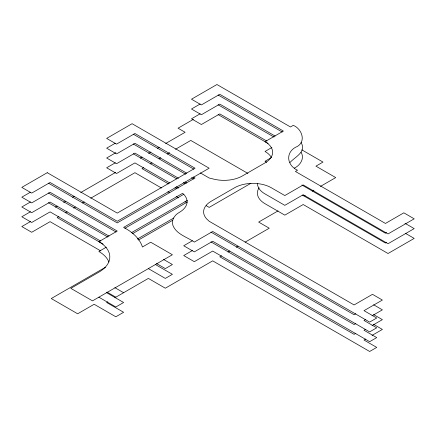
<?xml version="1.0" encoding="UTF-8"?>
<svg xmlns="http://www.w3.org/2000/svg" width="436" height="436" viewBox="0 0 436 436"><rect width="100%" height="100%" fill="white"/><g stroke="black" fill="none" stroke-linecap="round" stroke-linejoin="round"><path stroke-width="0.65" d="M289.945 162.552C294.998 156.791 306.726 152.186 301.085 142.474M294.305 168.127C300.099 165.506 304.862 158.388 301.085 152.273M30.476 192.172L21.8 197.181L31.697 202.898L50.08 192.281L117.251 231.064L98.868 241.675A37.327 21.549 0 0 1 98.868 272.157L70.823 288.349L92.503 300.862L172.394 254.738L150.714 242.22L142.43 246.999A59.917 34.591 0 0 0 123.601 227.396L182.597 193.333L183.578 194.178A25.997 15.009 0 0 1 179.447 212.299C174.863 214.719 171.07 220.017 172.901 225.341C176.378 234.383 187.137 237.004 194.314 242.084L212.697 231.472L369.657 322.09L376.726 318.008L364 310.661L382.383 300.05L372.486 294.333L354.103 304.944L209.16 221.265L207.1 219.352A25.997 15.009 0 0 1 211.231 201.236L234.563 187.763A25.997 15.009 0 0 1 271.328 187.763L284.812 195.551L303.194 184.935L388.04 233.919L414.2 218.818L403.829 212.828L385.446 223.445L295.417 171.468L297.543 170.242C286.12 164.982 285.324 151.178 297.641 146.305C306.345 140.686 301.483 128.647 293.297 125.339L290.469 126.974L216.937 84.519L191.486 99.212L201.383 104.929L219.766 94.318L283.4 131.056L265.017 141.667A25.997 15.009 0 0 1 265.017 162.895L242.394 175.953A25.997 15.009 0 0 1 214.06 179.207L209.16 177.997L200.337 172.901M115.322 143.188L106.646 148.196L116.543 153.913L134.926 143.297L186.772 173.234M30.476 201.972L21.8 206.98L31.697 212.692L50.08 202.081L109 236.094M115.9 152.649L106.646 157.995L116.543 163.707L134.926 153.096L178.526 178.27M200.162 104.002L191.486 109.011L201.383 114.728L219.766 104.111L275.149 136.087M30.476 211.765L21.8 216.774L31.697 222.491L50.08 211.88L100.749 241.13M115.322 162.781L106.646 167.789L116.543 173.506L134.926 162.895L169.686 182.962M200.162 113.796L191.486 118.81L201.383 124.522L219.766 113.91L266.903 141.122M193.371 119.355L178.052 128.195L185.126 132.277L165.664 143.509M30.645 221.466L21.8 226.573L31.697 232.284L50.08 221.673L100.749 250.929M55.41 207.171L57.176 206.146M63.661 202.402L65.433 201.383M72.507 197.295L74.278 196.276M80.764 192.532L115.551 172.449M140.31 158.148L142.082 157.129M148.567 153.385L150.927 152.022M157.412 148.278L159.178 147.259M58.92 216.572L57.149 217.591L103.109 244.127M65.4 212.828L67.166 211.809M73.651 208.07L75.417 207.046M82.486 202.963L84.252 201.944M90.737 198.2L134.926 172.689L161.44 187.998M143.76 167.588L141.994 168.607L168.509 183.916M150.224 163.86L151.984 162.841M159.042 158.769L160.802 157.75M167.271 154.017L169.62 152.66M175.495 149.265L190.777 140.441L247.931 173.441M124.909 228.273L183.829 194.254M271.911 147.482L265.017 151.461A25.997 15.009 0 0 1 271.514 157.723M106.335 247.163L98.868 251.474A37.327 21.549 0 0 1 108.913 262.047M131.22 232.791L187.48 200.315M132.566 233.647L187.36 202.01M270.761 157.946L265.017 161.26A25.997 15.009 0 0 1 266.734 162.35M137.28 239.092L173.811 218M138.457 240.045L172.634 220.311M105.463 267.257L51.257 298.551L77.657 313.789L94.154 304.268L115.834 316.787L123.611 312.296L106.646 302.497L107.817 301.821M250.896 183.294L209.16 207.389L206.217 205.688M192.385 240.748L183.709 245.757L194.314 251.883L212.697 241.266L369.657 331.889L376.726 327.807L364 320.46L365.722 319.463M192.385 250.542L183.709 255.556L194.314 261.676L212.697 251.065L369.657 341.682L376.726 337.6L364 330.254L365.722 329.262M114.87 297.75L148.36 278.413L165.326 288.212L212.697 260.859L369.657 351.481L376.726 347.399L364 340.053L365.722 339.055M278.07 210.871L258.652 222.082L269.257 228.208L245.103 242.154M303.952 195.928L305.129 195.252M312.187 191.175L313.953 190.156M320.422 186.417L335.72 177.588L315.926 166.16L322.994 162.078L301.783 149.831M221.537 255.758L219.766 256.777L354.103 334.336L355.825 333.344M228.017 252.019L229.783 250.994M236.263 247.256L238.034 246.236M386.596 232.573L385.446 233.238L301.892 185M386.596 242.372L385.446 243.037L302.48 195.137M355.825 313.746L354.103 314.743L210.931 232.083M355.825 323.545L354.103 324.542L210.931 241.882M372.044 315.817L382.383 309.843L373.652 304.802M372.044 325.61L382.383 319.643L373.652 314.601M372.044 335.409L382.383 329.436L373.652 324.395M218.114 94.994L282.234 132.015M218.114 104.793L273.999 137.057M218.104 114.581L268.113 143.455M404.984 223.292L414.2 228.611L388.04 243.719L303.194 194.734L284.812 205.345L265.017 193.916A25.997 15.009 0 0 1 257.404 183.305M405.556 233.424L414.2 238.41L388.04 253.512L303.194 204.528L284.812 215.144L265.017 203.716A25.997 15.009 0 0 1 259.071 187.812M133.274 134.184L193.867 169.168M193.252 176.978L195.023 177.997L117.251 222.9L48.429 183.164M133.274 143.978L185.632 174.209M191.513 177.605L193.867 178.962M185.006 182.008L186.772 183.033M133.274 153.777L176.809 178.907M183.278 182.646L185.044 183.665M176.166 186.706L178.526 188.063M174.989 187.66L176.754 188.679M167.92 191.742L169.686 192.761M176.166 196.5L178.526 197.862M185.006 201.606L186.772 202.626M48.429 192.963L116.074 232.017M163.609 259.458L172.394 264.532L165.326 268.614L156.551 263.551M48.429 202.762L107.839 237.059M155.401 264.521L172.394 274.331L165.326 278.413L148.36 268.614M114.837 287.635L123.611 292.698M107.043 292.115L115.834 297.188M106.646 292.698L123.611 302.497L115.834 306.988L98.841 297.178M47.252 172.689L21.8 187.387L31.697 193.099L50.08 182.488L117.251 221.265L209.16 168.198L132.097 123.704L106.646 138.403L116.543 144.114L134.926 133.503L195.023 168.198L117.251 213.1L47.252 172.689"/></g></svg>
